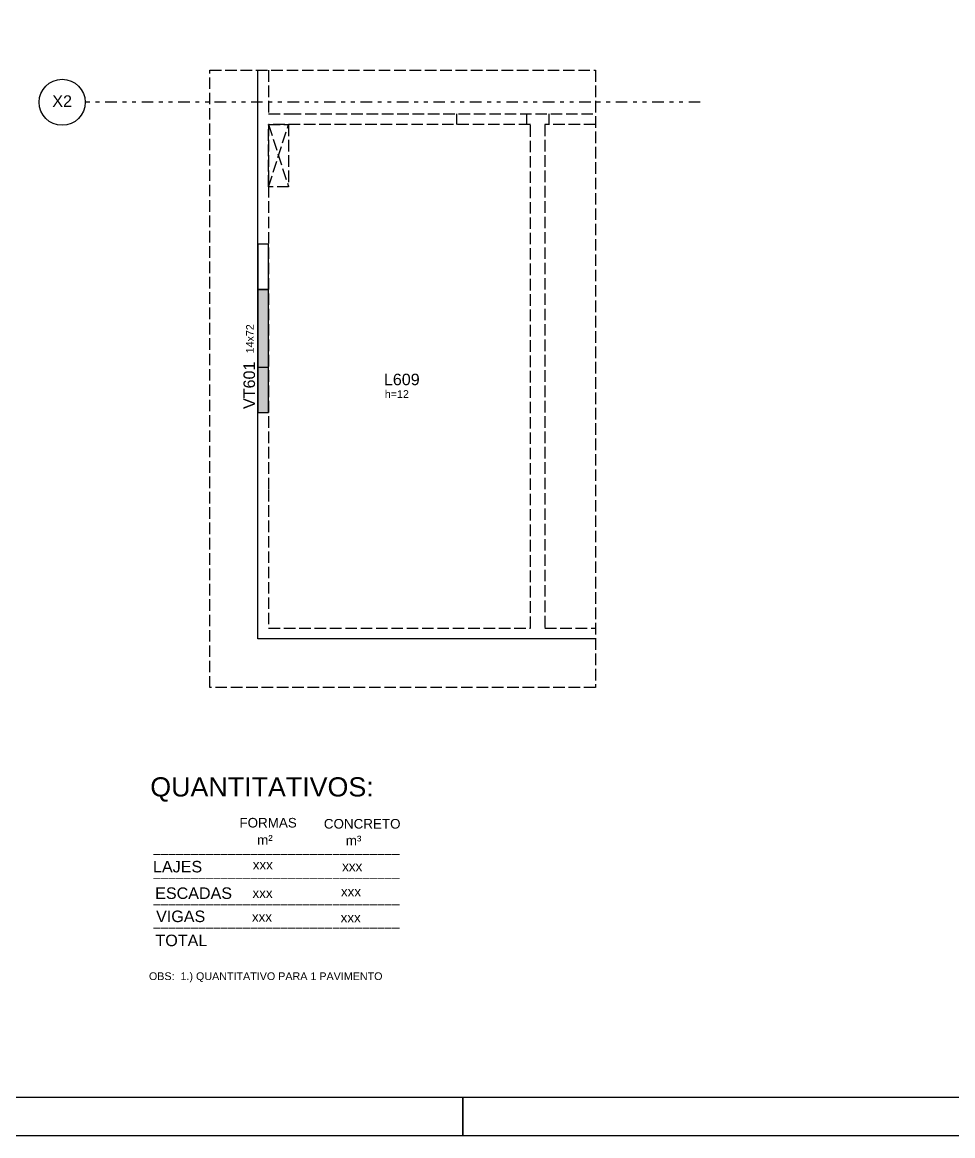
# Model space of a CAD drawing. Extents: x 0 to 95, y 0 to 59.4.
# Drawn here: x 46.52 to 70.76, y 0 to 29.01 of the extents above; entities that cross this region are included whole.
import ezdxf

# ---------------------------------------------------------------- set-up
doc = ezdxf.new("R2010")
doc.units = 0
doc.header["$MEASUREMENT"] = 0
doc.linetypes.add('ESTILO_TQS_0004', pattern=[1.09, 0.3, -0.15, 0.02, -0.15, 0.02, -0.15, 0.3])
doc.linetypes.add('ESTILO_TQS_0005', pattern=[0.4, 0.3, -0.1])
for name, color, linetype in [('1', 1, 'CONTINUOUS'), ('2', 2, 'CONTINUOUS'), ('3', 3, 'CONTINUOUS'), ('4', 4, 'CONTINUOUS'), ('41', 41, 'CONTINUOUS'), ('5', 5, 'CONTINUOUS'), ('7', 7, 'CONTINUOUS')]:
    doc.layers.add(name, color=color, linetype=linetype)
doc.styles.add('TQS_ARIAL', font='arial.ttf')

msp = doc.modelspace()

# ---------------------------------------------------------------- linework, layer by layer
at = {"layer": '1', "linetype": 'ESTILO_TQS_0005'}
for p, q in [((57.836897, 26.625198), (57.836897, 26.345198)), ((59.656897, 26.625198), (59.656897, 26.345198)), ((60.236897, 26.625198), (60.236897, 26.345198)), ((52.936897, 26.345198), (53.456897, 24.725198)), ((52.936897, 24.725198), (53.456897, 26.345198)), ((52.656897, 22.045198), (52.936897, 22.045198)), ((52.656897, 20.025198), (52.936897, 20.025198))]:
    msp.add_line(p, q, dxfattribs=at)
at = {"layer": '1', "linetype": 'Continuous'}
msp.add_lwpolyline([(39.500016, 59.400071), (58.000016, 59.400071), (58.000016, 58.400071), (58.000016, 59.400071), (76.500016, 59.400071), (76.500016, 58.400071), (76.500016, 59.400071), (95.000016, 59.400071), (94.000016, 59.400071), (95.000016, 59.400071), (95.000016, 29.700071), (94.000016, 29.700071), (95.000016, 29.700071), (95.000016, 0.000071), (76.500016, 0.000071), (76.500016, 1.000071), (76.500016, 0.000071), (58.000016, 0.000071), (58.000016, 1.000071), (58.000016, 0.000071), (39.500016, 0.000071)], dxfattribs=at)
at = {"layer": '1', "linetype": 'ESTILO_TQS_0005'}
for points in [[(52.936897, 27.761601), (52.936897, 26.625198), (53.488431, 26.625198), (61.453919, 26.625198)], [(52.936897, 16.825198), (52.936897, 13.225198), (59.756897, 13.225198), (59.756897, 26.345198), (52.936897, 26.345198), (52.936897, 16.825198)], [(52.936897, 26.345198), (53.456897, 26.345198), (53.456897, 24.725198), (52.936897, 24.725198), (52.936897, 26.345198)], [(61.453919, 26.345198), (60.136897, 26.345198), (60.136897, 13.225198), (61.453919, 13.225198)]]:
    msp.add_lwpolyline(points, dxfattribs=at)
at = {"layer": '1', "linetype": 'Continuous'}
msp.add_circle((47.559852, 26.9252), 0.6, dxfattribs=at)
at = {"layer": '2', "linetype": 'ESTILO_TQS_0004'}
msp.add_line((64.182015, 26.9252), (48.159852, 26.9252), dxfattribs=at)
at = {"layer": '2', "linetype": 'ESTILO_TQS_0005'}
msp.add_lwpolyline([(61.453919, 11.675592), (51.408894, 11.675592), (51.408894, 27.761601), (61.453919, 27.761601), (61.453919, 11.675592)], dxfattribs=at)
at = {"layer": '3', "linetype": 'Continuous'}
msp.add_lwpolyline([(61.453919, 12.945198), (52.656897, 12.945198), (52.656897, 27.761601)], dxfattribs=at)
at = {"layer": '4', "linetype": 'Continuous'}
msp.add_lwpolyline([(52.656897, 20.025198), (52.656897, 18.845198), (52.936897, 18.845198), (52.936897, 23.225198), (52.656897, 23.225198), (52.656897, 20.025198)], dxfattribs=at)
at = {"layer": '41', "linetype": 'Continuous'}
msp.add_lwpolyline([(52.796897, 18.845198), (52.936897, 18.845198), (52.936897, 22.045198), (52.656897, 22.045198), (52.656897, 18.845198), (52.796897, 18.845198)], dxfattribs=at)
for points in [[(52.796897, 18.845198), (52.936897, 22.045198), (52.656897, 22.045198)], [(52.796897, 18.845198), (52.656897, 22.045198), (52.656897, 18.845198)], [(52.796897, 18.845198), (52.936897, 18.845198), (52.936897, 22.045198)], [(52.796897, 18.845198), (52.656897, 18.845198), (52.796897, 18.845198)]]:
    msp.add_solid(points, dxfattribs=at)
at = {"layer": '7', "linetype": 'Continuous'}
msp.add_lwpolyline([(2.500016, 58.400071), (94.000016, 58.400071), (94.000016, 1.000071), (2.500016, 1.000071), (2.500016, 58.400071)], dxfattribs=at)

# ---------------------------------------------------------------- texts
at = {"layer": '1', "linetype": 'Continuous', "style": 'TQS_ARIAL'}
for p in [(49.937609, 7.390167), (49.937609, 6.758677), (49.937609, 6.07525), (49.937609, 5.467906)]:
    msp.add_text('_________________________________', height=0.25, dxfattribs=at).set_placement(p)
at = {"layer": '2', "linetype": 'Continuous', "style": 'TQS_ARIAL'}
msp.add_text('14x72', height=0.2, rotation=90, dxfattribs=at).set_placement((52.552505, 20.382984))
for s, height, p in [('h=12', 0.2, (55.964393, 19.224818)), ('FORMAS', 0.25, (52.17821, 8.030439)), ('CONCRETO', 0.25, (54.376885, 8.002541)), ('m²', 0.25, (52.637799, 7.583071)), ('m³', 0.25, (54.94818, 7.567666)), ('LAJES', 0.3, (49.926369, 6.860988)), ('xxx', 0.25, (52.524759, 6.937228)), ('xxx', 0.25, (54.853935, 6.892188)), ('ESCADAS', 0.3, (49.982662, 6.169518)), ('xxx', 0.25, (52.518325, 6.196659)), ('xxx', 0.25, (54.822479, 6.235979)), ('VIGAS', 0.3, (50.006788, 5.566373)), ('xxx', 0.25, (52.503312, 5.576832)), ('xxx', 0.25, (54.814615, 5.559674)), ('TOTAL', 0.3, (49.990704, 4.939101)), ('OBS:  1.) QUANTITATIVO PARA 1 PAVIMENTO', 0.2, (49.820257, 4.056902))]:
    msp.add_text(s, height=height, dxfattribs=at).set_placement(p)
at = {"layer": '4', "linetype": 'Continuous', "style": 'TQS_ARIAL'}
for s, p in [('X2', (47.303131, 26.806224)), ('L609', (55.941483, 19.554016))]:
    msp.add_text(s, height=0.3, dxfattribs=at).set_placement(p)
msp.add_text('VT601', height=0.3, rotation=90, dxfattribs=at).set_placement((52.583829, 18.934771))
at = {"layer": '5', "linetype": 'Continuous', "style": 'TQS_ARIAL'}
msp.add_text('QUANTITATIVOS:', height=0.5, dxfattribs=at).set_placement((49.855713, 8.838783))

doc.saveas('drawing.dxf')
